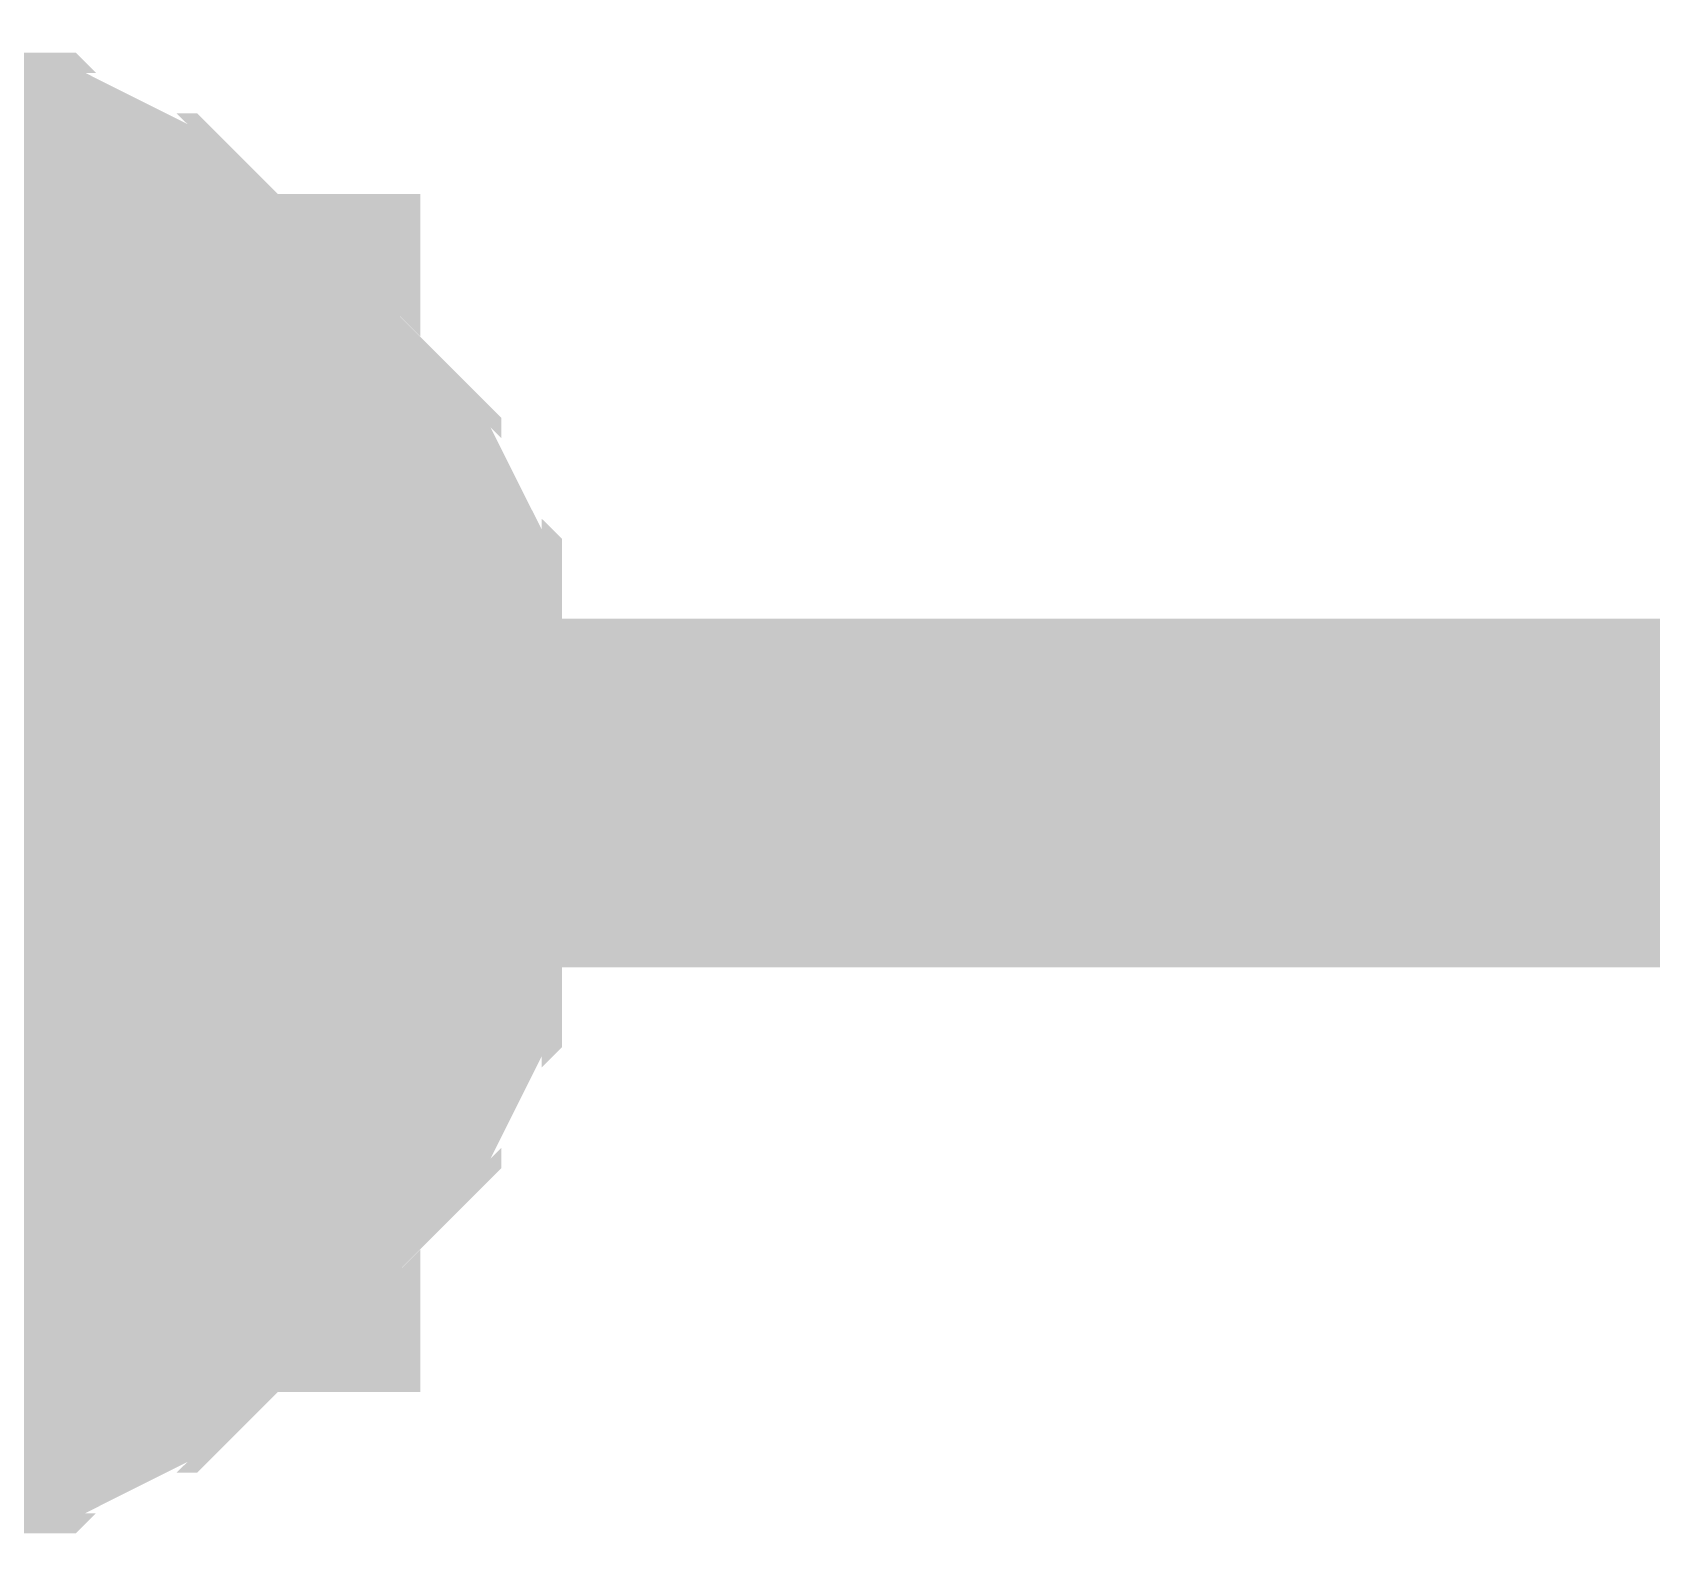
# Model space of a CAD drawing. Extents: x 0 to 594, y 0 to 420.
# Drawn here: x 45.311 to 46.702, y 171.839 to 173.146 of the extents above; entities that cross this region are included whole.
import ezdxf

# ---------------------------------------------------------------- set-up
doc = ezdxf.new("R2010")
doc.units = 0
doc.layers.add('SHEET', color=255, linetype='CONTINUOUS')

msp = doc.modelspace()

# ---------------------------------------------------------------- linework, layer by layer
at = {"layer": 'SHEET'}
for points, const_width in [([(45.1473, 172.9964), (45.1821, 172.9964), (45.1994, 172.9964), (45.2342, 172.979), (45.2515, 172.979), (45.2862, 172.979), (45.3036, 172.9616), (45.321, 172.9616), (45.3557, 172.9442), (45.3731, 172.9269), (45.3904, 172.9269), (45.4078, 172.9095), (45.4252, 172.8921), (45.4425, 172.8748), (45.4599, 172.8574), (45.4946, 172.8574), (45.4946, 172.8226), (45.512, 172.8053), (45.5293, 172.7879), (45.5467, 172.7705), (45.5641, 172.7531), (45.5641, 172.7358), (45.5814, 172.7184), (45.5988, 172.6837), (45.5988, 172.6663), (45.6162, 172.6489), (45.6162, 172.6142), (45.6162, 172.5968), (45.6335, 172.562), (45.6335, 172.5447), (45.6335, 172.5099), (45.6335, 172.4926)], 0.2997), ([(45.1473, 172.9964), (45.1821, 172.9964), (45.1994, 172.9964), (45.2342, 172.979), (45.2515, 172.979), (45.2862, 172.979), (45.3036, 172.9616), (45.321, 172.9616), (45.3557, 172.9442), (45.3731, 172.9269), (45.3904, 172.9269), (45.4078, 172.9095), (45.4252, 172.8921), (45.4425, 172.8748), (45.4599, 172.8574), (45.4946, 172.8574), (45.4946, 172.8226), (45.512, 172.8053), (45.5293, 172.7879), (45.5467, 172.7705), (45.5641, 172.7531), (45.5641, 172.7358), (45.5814, 172.7184), (45.5988, 172.6837), (45.5988, 172.6663), (45.6162, 172.6489), (45.6162, 172.6142), (45.6162, 172.5968), (45.6335, 172.562), (45.6335, 172.5447), (45.6335, 172.5099), (45.6335, 172.4926)], 0.2997), ([(45.1473, 172.9964), (45.1821, 172.9964), (45.1994, 172.9964), (45.2342, 172.979), (45.2515, 172.979), (45.2862, 172.979), (45.3036, 172.9616), (45.321, 172.9616), (45.3557, 172.9442), (45.3731, 172.9269), (45.3904, 172.9269), (45.4078, 172.9095), (45.4252, 172.8921), (45.4425, 172.8748), (45.4599, 172.8574), (45.4946, 172.8574), (45.4946, 172.8226), (45.512, 172.8053), (45.5293, 172.7879), (45.5467, 172.7705), (45.5641, 172.7531), (45.5641, 172.7358), (45.5814, 172.7184), (45.5988, 172.6837), (45.5988, 172.6663), (45.6162, 172.6489), (45.6162, 172.6142), (45.6162, 172.5968), (45.6335, 172.562), (45.6335, 172.5447), (45.6335, 172.5099), (45.6335, 172.4926)], 0.2997), ([(45.1473, 172.9964), (45.1821, 172.9964), (45.1994, 172.9964), (45.2342, 172.979), (45.2515, 172.979), (45.2862, 172.979), (45.3036, 172.9616), (45.321, 172.9616), (45.3557, 172.9442), (45.3731, 172.9269), (45.3904, 172.9269), (45.4078, 172.9095), (45.4252, 172.8921), (45.4425, 172.8748), (45.4599, 172.8574), (45.4946, 172.8574), (45.4946, 172.8226), (45.512, 172.8053), (45.5293, 172.7879), (45.5467, 172.7705), (45.5641, 172.7531), (45.5641, 172.7358), (45.5814, 172.7184), (45.5988, 172.6837), (45.5988, 172.6663), (45.6162, 172.6489), (45.6162, 172.6142), (45.6162, 172.5968), (45.6335, 172.562), (45.6335, 172.5447), (45.6335, 172.5099), (45.6335, 172.4926)], 0.2997), ([(45.1473, 172.9964), (45.1821, 172.9964), (45.1994, 172.9964), (45.2342, 172.979), (45.2515, 172.979), (45.2862, 172.979), (45.3036, 172.9616), (45.321, 172.9616), (45.3557, 172.9442), (45.3731, 172.9269), (45.3904, 172.9269), (45.4078, 172.9095), (45.4252, 172.8921), (45.4425, 172.8748), (45.4599, 172.8574), (45.4946, 172.8574), (45.4946, 172.8226), (45.512, 172.8053), (45.5293, 172.7879), (45.5467, 172.7705), (45.5641, 172.7531), (45.5641, 172.7358), (45.5814, 172.7184), (45.5988, 172.6837), (45.5988, 172.6663), (45.6162, 172.6489), (45.6162, 172.6142), (45.6162, 172.5968), (45.6335, 172.562), (45.6335, 172.5447), (45.6335, 172.5099), (45.6335, 172.4926)], 0.2997), ([(45.1473, 172.9964), (45.1821, 172.9964), (45.1994, 172.9964), (45.2342, 172.979), (45.2515, 172.979), (45.2862, 172.979), (45.3036, 172.9616), (45.321, 172.9616), (45.3557, 172.9442), (45.3731, 172.9269), (45.3904, 172.9269), (45.4078, 172.9095), (45.4252, 172.8921), (45.4425, 172.8748), (45.4599, 172.8574), (45.4946, 172.8574), (45.4946, 172.8226), (45.512, 172.8053), (45.5293, 172.7879), (45.5467, 172.7705), (45.5641, 172.7531), (45.5641, 172.7358), (45.5814, 172.7184), (45.5988, 172.6837), (45.5988, 172.6663), (45.6162, 172.6489), (45.6162, 172.6142), (45.6162, 172.5968), (45.6335, 172.562), (45.6335, 172.5447), (45.6335, 172.5099), (45.6335, 172.4926)], 0.2997), ([(45.1473, 172.9964), (45.1821, 172.9964), (45.1994, 172.9964), (45.2342, 172.979), (45.2515, 172.979), (45.2862, 172.979), (45.3036, 172.9616), (45.321, 172.9616), (45.3557, 172.9442), (45.3731, 172.9269), (45.3904, 172.9269), (45.4078, 172.9095), (45.4252, 172.8921), (45.4425, 172.8748), (45.4599, 172.8574), (45.4946, 172.8574), (45.4946, 172.8226), (45.512, 172.8053), (45.5293, 172.7879), (45.5467, 172.7705), (45.5641, 172.7531), (45.5641, 172.7358), (45.5814, 172.7184), (45.5988, 172.6837), (45.5988, 172.6663), (45.6162, 172.6489), (45.6162, 172.6142), (45.6162, 172.5968), (45.6335, 172.562), (45.6335, 172.5447), (45.6335, 172.5099), (45.6335, 172.4926)], 0.2997), ([(45.1473, 172.9964), (45.1821, 172.9964), (45.1994, 172.9964), (45.2342, 172.979), (45.2515, 172.979), (45.2862, 172.979), (45.3036, 172.9616), (45.321, 172.9616), (45.3557, 172.9442), (45.3731, 172.9269), (45.3904, 172.9269), (45.4078, 172.9095), (45.4252, 172.8921), (45.4425, 172.8748), (45.4599, 172.8574), (45.4946, 172.8574), (45.4946, 172.8226), (45.512, 172.8053), (45.5293, 172.7879), (45.5467, 172.7705), (45.5641, 172.7531), (45.5641, 172.7358), (45.5814, 172.7184), (45.5988, 172.6837), (45.5988, 172.6663), (45.6162, 172.6489), (45.6162, 172.6142), (45.6162, 172.5968), (45.6335, 172.562), (45.6335, 172.5447), (45.6335, 172.5099), (45.6335, 172.4926)], 0.2997), ([(45.1473, 172.9964), (45.1821, 172.9964), (45.1994, 172.9964), (45.2342, 172.979), (45.2515, 172.979), (45.2862, 172.979), (45.3036, 172.9616), (45.321, 172.9616), (45.3557, 172.9442), (45.3731, 172.9269), (45.3904, 172.9269), (45.4078, 172.9095), (45.4252, 172.8921), (45.4425, 172.8748), (45.4599, 172.8574), (45.4946, 172.8574), (45.4946, 172.8226), (45.512, 172.8053), (45.5293, 172.7879), (45.5467, 172.7705), (45.5641, 172.7531), (45.5641, 172.7358), (45.5814, 172.7184), (45.5988, 172.6837), (45.5988, 172.6663), (45.6162, 172.6489), (45.6162, 172.6142), (45.6162, 172.5968), (45.6335, 172.562), (45.6335, 172.5447), (45.6335, 172.5099), (45.6335, 172.4926)], 0.2997), ([(45.2515, 172.979), (45.2862, 172.979), (45.3036, 172.9616), (45.321, 172.9616), (45.3557, 172.9442), (45.3731, 172.9269), (45.3904, 172.9269), (45.4078, 172.9095), (45.4252, 172.8921), (45.4425, 172.8748), (45.4599, 172.8574), (45.4946, 172.8574), (45.4946, 172.8226), (45.512, 172.8053), (45.5293, 172.7879), (45.5467, 172.7705), (45.5641, 172.7531), (45.5641, 172.7358), (45.5814, 172.7184), (45.5988, 172.6837), (45.5988, 172.6663), (45.6162, 172.6489), (45.6162, 172.6142), (45.6162, 172.5968), (45.6335, 172.562), (45.6335, 172.5447), (45.6335, 172.5099), (45.6335, 172.4926)], 0.0991), ([(45.2515, 172.979), (45.2862, 172.979), (45.3036, 172.9616), (45.321, 172.9616), (45.3557, 172.9442), (45.3731, 172.9269), (45.3904, 172.9269), (45.4078, 172.9095), (45.4252, 172.8921), (45.4425, 172.8748), (45.4599, 172.8574), (45.4946, 172.8574), (45.4946, 172.8226), (45.512, 172.8053), (45.5293, 172.7879), (45.5467, 172.7705), (45.5641, 172.7531), (45.5641, 172.7358), (45.5814, 172.7184), (45.5988, 172.6837), (45.5988, 172.6663), (45.6162, 172.6489), (45.6162, 172.6142), (45.6162, 172.5968), (45.6335, 172.562), (45.6335, 172.5447), (45.6335, 172.5099), (45.6335, 172.4926)], 0.0991), ([(45.2515, 172.979), (45.2862, 172.979), (45.3036, 172.9616), (45.321, 172.9616), (45.3557, 172.9442), (45.3731, 172.9269), (45.3904, 172.9269), (45.4078, 172.9095), (45.4252, 172.8921), (45.4425, 172.8748), (45.4599, 172.8574), (45.4946, 172.8574), (45.4946, 172.8226), (45.512, 172.8053), (45.5293, 172.7879), (45.5467, 172.7705), (45.5641, 172.7531), (45.5641, 172.7358), (45.5814, 172.7184), (45.5988, 172.6837), (45.5988, 172.6663), (45.6162, 172.6489), (45.6162, 172.6142), (45.6162, 172.5968), (45.6335, 172.562), (45.6335, 172.5447), (45.6335, 172.5099), (45.6335, 172.4926)], 0.0991), ([(45.2515, 172.979), (45.2862, 172.979), (45.3036, 172.9616), (45.321, 172.9616), (45.3557, 172.9442), (45.3731, 172.9269), (45.3904, 172.9269), (45.4078, 172.9095), (45.4252, 172.8921), (45.4425, 172.8748), (45.4599, 172.8574), (45.4946, 172.8574), (45.4946, 172.8226), (45.512, 172.8053), (45.5293, 172.7879), (45.5467, 172.7705), (45.5641, 172.7531), (45.5641, 172.7358), (45.5814, 172.7184), (45.5988, 172.6837), (45.5988, 172.6663), (45.6162, 172.6489), (45.6162, 172.6142), (45.6162, 172.5968), (45.6335, 172.562), (45.6335, 172.5447), (45.6335, 172.5099), (45.6335, 172.4926)], 0.0991), ([(45.2515, 172.979), (45.2862, 172.979), (45.3036, 172.9616), (45.321, 172.9616), (45.3557, 172.9442), (45.3731, 172.9269), (45.3904, 172.9269), (45.4078, 172.9095), (45.4252, 172.8921), (45.4425, 172.8748), (45.4599, 172.8574), (45.4946, 172.8574), (45.4946, 172.8226), (45.512, 172.8053), (45.5293, 172.7879), (45.5467, 172.7705), (45.5641, 172.7531), (45.5641, 172.7358), (45.5814, 172.7184), (45.5988, 172.6837), (45.5988, 172.6663), (45.6162, 172.6489), (45.6162, 172.6142), (45.6162, 172.5968), (45.6335, 172.562), (45.6335, 172.5447), (45.6335, 172.5099), (45.6335, 172.4926)], 0.0991), ([(45.2515, 172.979), (45.2862, 172.979), (45.3036, 172.9616), (45.321, 172.9616), (45.3557, 172.9442), (45.3731, 172.9269), (45.3904, 172.9269), (45.4078, 172.9095), (45.4252, 172.8921), (45.4425, 172.8748), (45.4599, 172.8574), (45.4946, 172.8574), (45.4946, 172.8226), (45.512, 172.8053), (45.5293, 172.7879), (45.5467, 172.7705), (45.5641, 172.7531), (45.5641, 172.7358), (45.5814, 172.7184), (45.5988, 172.6837), (45.5988, 172.6663), (45.6162, 172.6489), (45.6162, 172.6142), (45.6162, 172.5968), (45.6335, 172.562), (45.6335, 172.5447), (45.6335, 172.5099), (45.6335, 172.4926)], 0.0991), ([(45.2515, 172.979), (45.2862, 172.979), (45.3036, 172.9616), (45.321, 172.9616), (45.3557, 172.9442), (45.3731, 172.9269), (45.3904, 172.9269), (45.4078, 172.9095), (45.4252, 172.8921), (45.4425, 172.8748), (45.4599, 172.8574), (45.4946, 172.8574), (45.4946, 172.8226), (45.512, 172.8053), (45.5293, 172.7879), (45.5467, 172.7705), (45.5641, 172.7531), (45.5641, 172.7358), (45.5814, 172.7184), (45.5988, 172.6837), (45.5988, 172.6663), (45.6162, 172.6489), (45.6162, 172.6142), (45.6162, 172.5968), (45.6335, 172.562), (45.6335, 172.5447), (45.6335, 172.5099), (45.6335, 172.4926)], 0.0991), ([(45.2515, 172.979), (45.2862, 172.979), (45.3036, 172.9616), (45.321, 172.9616), (45.3557, 172.9442), (45.3731, 172.9269), (45.3904, 172.9269), (45.4078, 172.9095), (45.4252, 172.8921), (45.4425, 172.8748), (45.4599, 172.8574), (45.4946, 172.8574), (45.4946, 172.8226), (45.512, 172.8053), (45.5293, 172.7879), (45.5467, 172.7705), (45.5641, 172.7531), (45.5641, 172.7358), (45.5814, 172.7184), (45.5988, 172.6837), (45.5988, 172.6663), (45.6162, 172.6489), (45.6162, 172.6142), (45.6162, 172.5968), (45.6335, 172.562), (45.6335, 172.5447), (45.6335, 172.5099), (45.6335, 172.4926)], 0.0991), ([(45.2515, 172.979), (45.2862, 172.979), (45.3036, 172.9616), (45.321, 172.9616), (45.3557, 172.9442), (45.3731, 172.9269), (45.3904, 172.9269), (45.4078, 172.9095), (45.4252, 172.8921), (45.4425, 172.8748), (45.4599, 172.8574), (45.4946, 172.8574), (45.4946, 172.8226), (45.512, 172.8053), (45.5293, 172.7879), (45.5467, 172.7705), (45.5641, 172.7531), (45.5641, 172.7358), (45.5814, 172.7184), (45.5988, 172.6837), (45.5988, 172.6663), (45.6162, 172.6489), (45.6162, 172.6142), (45.6162, 172.5968), (45.6335, 172.562), (45.6335, 172.5447), (45.6335, 172.5099), (45.6335, 172.4926)], 0.0991), ([(45.13, 172.4926), (57.6149, 172.4926), (75.1182, 172.4926)], 0.2997), ([(45.6335, 172.4926), (45.6335, 172.4752), (45.6335, 172.4404), (45.6335, 172.4231), (45.6162, 172.3883), (45.6162, 172.3709), (45.6162, 172.3362), (45.5988, 172.3188), (45.5988, 172.3015), (45.5814, 172.2667), (45.5641, 172.2493), (45.5641, 172.232), (45.5467, 172.2146), (45.5293, 172.1972), (45.512, 172.1798), (45.4946, 172.1625), (45.4946, 172.1277), (45.4599, 172.1277), (45.4425, 172.1104), (45.4252, 172.093), (45.4078, 172.0756), (45.3904, 172.0582), (45.3731, 172.0582), (45.3557, 172.0409), (45.321, 172.0235), (45.3036, 172.0235), (45.2862, 172.0061), (45.2515, 172.0061), (45.2342, 172.0061), (45.1994, 171.9887), (45.1821, 171.9887), (45.1473, 171.9887)], 0.2997), ([(45.6335, 172.4926), (45.6335, 172.4752), (45.6335, 172.4404), (45.6335, 172.4231), (45.6162, 172.3883), (45.6162, 172.3709), (45.6162, 172.3362), (45.5988, 172.3188), (45.5988, 172.3015), (45.5814, 172.2667), (45.5641, 172.2493), (45.5641, 172.232), (45.5467, 172.2146), (45.5293, 172.1972), (45.512, 172.1798), (45.4946, 172.1625), (45.4946, 172.1277), (45.4599, 172.1277), (45.4425, 172.1104), (45.4252, 172.093), (45.4078, 172.0756), (45.3904, 172.0582), (45.3731, 172.0582), (45.3557, 172.0409), (45.321, 172.0235), (45.3036, 172.0235), (45.2862, 172.0061), (45.2515, 172.0061), (45.2342, 172.0061), (45.1994, 171.9887), (45.1821, 171.9887), (45.1473, 171.9887)], 0.2997), ([(45.6335, 172.4926), (45.6335, 172.4752), (45.6335, 172.4404), (45.6335, 172.4231), (45.6162, 172.3883), (45.6162, 172.3709), (45.6162, 172.3362), (45.5988, 172.3188), (45.5988, 172.3015), (45.5814, 172.2667), (45.5641, 172.2493), (45.5641, 172.232), (45.5467, 172.2146), (45.5293, 172.1972), (45.512, 172.1798), (45.4946, 172.1625), (45.4946, 172.1277), (45.4599, 172.1277), (45.4425, 172.1104), (45.4252, 172.093), (45.4078, 172.0756), (45.3904, 172.0582), (45.3731, 172.0582), (45.3557, 172.0409), (45.321, 172.0235), (45.3036, 172.0235), (45.2862, 172.0061), (45.2515, 172.0061), (45.2342, 172.0061), (45.1994, 171.9887), (45.1821, 171.9887), (45.1473, 171.9887)], 0.2997), ([(45.6335, 172.4926), (45.6335, 172.4752), (45.6335, 172.4404), (45.6335, 172.4231), (45.6162, 172.3883), (45.6162, 172.3709), (45.6162, 172.3362), (45.5988, 172.3188), (45.5988, 172.3015), (45.5814, 172.2667), (45.5641, 172.2493), (45.5641, 172.232), (45.5467, 172.2146), (45.5293, 172.1972), (45.512, 172.1798), (45.4946, 172.1625), (45.4946, 172.1277), (45.4599, 172.1277), (45.4425, 172.1104), (45.4252, 172.093), (45.4078, 172.0756), (45.3904, 172.0582), (45.3731, 172.0582), (45.3557, 172.0409), (45.321, 172.0235), (45.3036, 172.0235), (45.2862, 172.0061), (45.2515, 172.0061), (45.2342, 172.0061), (45.1994, 171.9887), (45.1821, 171.9887), (45.1473, 171.9887)], 0.2997), ([(45.6335, 172.4926), (45.6335, 172.4752), (45.6335, 172.4404), (45.6335, 172.4231), (45.6162, 172.3883), (45.6162, 172.3709), (45.6162, 172.3362), (45.5988, 172.3188), (45.5988, 172.3015), (45.5814, 172.2667), (45.5641, 172.2493), (45.5641, 172.232), (45.5467, 172.2146), (45.5293, 172.1972), (45.512, 172.1798), (45.4946, 172.1625), (45.4946, 172.1277), (45.4599, 172.1277), (45.4425, 172.1104), (45.4252, 172.093), (45.4078, 172.0756), (45.3904, 172.0582), (45.3731, 172.0582), (45.3557, 172.0409), (45.321, 172.0235), (45.3036, 172.0235), (45.2862, 172.0061), (45.2515, 172.0061), (45.2342, 172.0061), (45.1994, 171.9887), (45.1821, 171.9887), (45.1473, 171.9887)], 0.2997), ([(45.6335, 172.4926), (45.6335, 172.4752), (45.6335, 172.4404), (45.6335, 172.4231), (45.6162, 172.3883), (45.6162, 172.3709), (45.6162, 172.3362), (45.5988, 172.3188), (45.5988, 172.3015), (45.5814, 172.2667), (45.5641, 172.2493), (45.5641, 172.232), (45.5467, 172.2146), (45.5293, 172.1972), (45.512, 172.1798), (45.4946, 172.1625), (45.4946, 172.1277), (45.4599, 172.1277), (45.4425, 172.1104), (45.4252, 172.093), (45.4078, 172.0756), (45.3904, 172.0582), (45.3731, 172.0582), (45.3557, 172.0409), (45.321, 172.0235), (45.3036, 172.0235), (45.2862, 172.0061), (45.2515, 172.0061), (45.2342, 172.0061), (45.1994, 171.9887), (45.1821, 171.9887), (45.1473, 171.9887)], 0.2997), ([(45.6335, 172.4926), (45.6335, 172.4752), (45.6335, 172.4404), (45.6335, 172.4231), (45.6162, 172.3883), (45.6162, 172.3709), (45.6162, 172.3362), (45.5988, 172.3188), (45.5988, 172.3015), (45.5814, 172.2667), (45.5641, 172.2493), (45.5641, 172.232), (45.5467, 172.2146), (45.5293, 172.1972), (45.512, 172.1798), (45.4946, 172.1625), (45.4946, 172.1277), (45.4599, 172.1277), (45.4425, 172.1104), (45.4252, 172.093), (45.4078, 172.0756), (45.3904, 172.0582), (45.3731, 172.0582), (45.3557, 172.0409), (45.321, 172.0235), (45.3036, 172.0235), (45.2862, 172.0061), (45.2515, 172.0061), (45.2342, 172.0061), (45.1994, 171.9887), (45.1821, 171.9887), (45.1473, 171.9887)], 0.2997), ([(45.6335, 172.4926), (45.6335, 172.4752), (45.6335, 172.4404), (45.6335, 172.4231), (45.6162, 172.3883), (45.6162, 172.3709), (45.6162, 172.3362), (45.5988, 172.3188), (45.5988, 172.3015), (45.5814, 172.2667), (45.5641, 172.2493), (45.5641, 172.232), (45.5467, 172.2146), (45.5293, 172.1972), (45.512, 172.1798), (45.4946, 172.1625), (45.4946, 172.1277), (45.4599, 172.1277), (45.4425, 172.1104), (45.4252, 172.093), (45.4078, 172.0756), (45.3904, 172.0582), (45.3731, 172.0582), (45.3557, 172.0409), (45.321, 172.0235), (45.3036, 172.0235), (45.2862, 172.0061), (45.2515, 172.0061), (45.2342, 172.0061), (45.1994, 171.9887), (45.1821, 171.9887), (45.1473, 171.9887)], 0.2997), ([(45.6335, 172.4926), (45.6335, 172.4752), (45.6335, 172.4404), (45.6335, 172.4231), (45.6162, 172.3883), (45.6162, 172.3709), (45.6162, 172.3362), (45.5988, 172.3188), (45.5988, 172.3015), (45.5814, 172.2667), (45.5641, 172.2493), (45.5641, 172.232), (45.5467, 172.2146), (45.5293, 172.1972), (45.512, 172.1798), (45.4946, 172.1625), (45.4946, 172.1277), (45.4599, 172.1277), (45.4425, 172.1104), (45.4252, 172.093), (45.4078, 172.0756), (45.3904, 172.0582), (45.3731, 172.0582), (45.3557, 172.0409), (45.321, 172.0235), (45.3036, 172.0235), (45.2862, 172.0061), (45.2515, 172.0061), (45.2342, 172.0061), (45.1994, 171.9887), (45.1821, 171.9887), (45.1473, 171.9887)], 0.2997), ([(45.6335, 172.4926), (45.6335, 172.4926), (45.6335, 172.4926), (45.6335, 172.4926), (45.6335, 172.4926), (45.6335, 172.4926), (45.6335, 172.4926), (45.6335, 172.4926), (45.6335, 172.4926), (45.6335, 172.4926), (45.6335, 172.4926), (45.6335, 172.4926), (45.6335, 172.4926), (45.6335, 172.4926), (45.6335, 172.4926), (45.6335, 172.4926), (45.6335, 172.4926), (45.6335, 172.4926), (45.6335, 172.4926), (45.6335, 172.4926), (45.6335, 172.4926), (45.6335, 172.4926), (45.6335, 172.4926), (45.6335, 172.4926), (45.6335, 172.4926), (45.6335, 172.4926), (45.6335, 172.4926), (45.6335, 172.4926), (45.6335, 172.4926), (45.6335, 172.4926), (45.6335, 172.4926), (45.6335, 172.4926), (45.6335, 172.4926)], 0.2997), ([(45.6335, 172.4926), (45.6335, 172.4926)], 0.2997), ([(45.6335, 172.4926), (45.6335, 172.4926), (45.6335, 172.4926), (45.6335, 172.4926), (45.6335, 172.4926), (45.6335, 172.4926), (45.6335, 172.4926), (45.6335, 172.4926), (45.6335, 172.4926), (45.6335, 172.4926), (45.6335, 172.4926), (45.6335, 172.4926), (45.6335, 172.4926), (45.6335, 172.4926), (45.6335, 172.4926), (45.6335, 172.4926), (45.6335, 172.4926), (45.6335, 172.4926), (45.6335, 172.4926), (45.6335, 172.4926), (45.6335, 172.4926), (45.6335, 172.4926), (45.6335, 172.4926), (45.6335, 172.4926), (45.6335, 172.4926), (45.6335, 172.4926), (45.6335, 172.4926), (45.6335, 172.4926), (45.6335, 172.4926), (45.6335, 172.4926), (45.6335, 172.4926), (45.6335, 172.4926), (45.6335, 172.4926)], 0.2997), ([(45.6335, 172.4926), (45.6335, 172.4926)], 0.2997), ([(45.6335, 172.4926), (45.6335, 172.4926), (45.6335, 172.4926), (45.6335, 172.4926), (45.6335, 172.4926), (45.6335, 172.4926), (45.6335, 172.4926), (45.6335, 172.4926), (45.6335, 172.4926), (45.6335, 172.4926), (45.6335, 172.4926), (45.6335, 172.4926), (45.6335, 172.4926), (45.6335, 172.4926), (45.6335, 172.4926), (45.6335, 172.4926), (45.6335, 172.4926), (45.6335, 172.4926), (45.6335, 172.4926), (45.6335, 172.4926), (45.6335, 172.4926), (45.6335, 172.4926), (45.6335, 172.4926), (45.6335, 172.4926), (45.6335, 172.4926), (45.6335, 172.4926), (45.6335, 172.4926), (45.6335, 172.4926), (45.6335, 172.4926), (45.6335, 172.4926), (45.6335, 172.4926), (45.6335, 172.4926), (45.6335, 172.4926)], 0.2997), ([(45.6335, 172.4926), (45.6335, 172.4926)], 0.2997), ([(45.6335, 172.4926), (45.6335, 172.4926), (45.6335, 172.4926), (45.6335, 172.4926), (45.6335, 172.4926), (45.6335, 172.4926), (45.6335, 172.4926), (45.6335, 172.4926), (45.6335, 172.4926), (45.6335, 172.4926), (45.6335, 172.4926), (45.6335, 172.4926), (45.6335, 172.4926), (45.6335, 172.4926), (45.6335, 172.4926), (45.6335, 172.4926), (45.6335, 172.4926), (45.6335, 172.4926), (45.6335, 172.4926), (45.6335, 172.4926), (45.6335, 172.4926), (45.6335, 172.4926), (45.6335, 172.4926), (45.6335, 172.4926), (45.6335, 172.4926), (45.6335, 172.4926), (45.6335, 172.4926), (45.6335, 172.4926), (45.6335, 172.4926), (45.6335, 172.4926), (45.6335, 172.4926), (45.6335, 172.4926), (45.6335, 172.4926)], 0.2997), ([(45.6335, 172.4926), (45.6335, 172.4926)], 0.2997), ([(45.6335, 172.4926), (45.6335, 172.4926), (45.6335, 172.4926), (45.6335, 172.4926), (45.6335, 172.4926), (45.6335, 172.4926), (45.6335, 172.4926), (45.6335, 172.4926), (45.6335, 172.4926), (45.6335, 172.4926), (45.6335, 172.4926), (45.6335, 172.4926), (45.6335, 172.4926), (45.6335, 172.4926), (45.6335, 172.4926), (45.6335, 172.4926), (45.6335, 172.4926), (45.6335, 172.4926), (45.6335, 172.4926), (45.6335, 172.4926), (45.6335, 172.4926), (45.6335, 172.4926), (45.6335, 172.4926), (45.6335, 172.4926), (45.6335, 172.4926), (45.6335, 172.4926), (45.6335, 172.4926), (45.6335, 172.4926), (45.6335, 172.4926), (45.6335, 172.4926), (45.6335, 172.4926), (45.6335, 172.4926), (45.6335, 172.4926)], 0.2997), ([(45.6335, 172.4926), (45.6335, 172.4926)], 0.2997), ([(45.6335, 172.4926), (45.6335, 172.4926), (45.6335, 172.4926), (45.6335, 172.4926), (45.6335, 172.4926), (45.6335, 172.4926), (45.6335, 172.4926), (45.6335, 172.4926), (45.6335, 172.4926), (45.6335, 172.4926), (45.6335, 172.4926), (45.6335, 172.4926), (45.6335, 172.4926), (45.6335, 172.4926), (45.6335, 172.4926), (45.6335, 172.4926), (45.6335, 172.4926), (45.6335, 172.4926), (45.6335, 172.4926), (45.6335, 172.4926), (45.6335, 172.4926), (45.6335, 172.4926), (45.6335, 172.4926), (45.6335, 172.4926), (45.6335, 172.4926), (45.6335, 172.4926), (45.6335, 172.4926), (45.6335, 172.4926), (45.6335, 172.4926), (45.6335, 172.4926), (45.6335, 172.4926), (45.6335, 172.4926), (45.6335, 172.4926)], 0.2997), ([(45.6335, 172.4926), (45.6335, 172.4926)], 0.2997), ([(45.6335, 172.4926), (45.6335, 172.4926), (45.6335, 172.4926), (45.6335, 172.4926), (45.6335, 172.4926), (45.6335, 172.4926), (45.6335, 172.4926), (45.6335, 172.4926), (45.6335, 172.4926), (45.6335, 172.4926), (45.6335, 172.4926), (45.6335, 172.4926), (45.6335, 172.4926), (45.6335, 172.4926), (45.6335, 172.4926), (45.6335, 172.4926), (45.6335, 172.4926), (45.6335, 172.4926), (45.6335, 172.4926), (45.6335, 172.4926), (45.6335, 172.4926), (45.6335, 172.4926), (45.6335, 172.4926), (45.6335, 172.4926), (45.6335, 172.4926), (45.6335, 172.4926), (45.6335, 172.4926), (45.6335, 172.4926), (45.6335, 172.4926), (45.6335, 172.4926), (45.6335, 172.4926), (45.6335, 172.4926), (45.6335, 172.4926)], 0.2997), ([(45.6335, 172.4926), (45.6335, 172.4926)], 0.2997), ([(45.6335, 172.4926), (45.6335, 172.4926), (45.6335, 172.4926), (45.6335, 172.4926), (45.6335, 172.4926), (45.6335, 172.4926), (45.6335, 172.4926), (45.6335, 172.4926), (45.6335, 172.4926), (45.6335, 172.4926), (45.6335, 172.4926), (45.6335, 172.4926), (45.6335, 172.4926), (45.6335, 172.4926), (45.6335, 172.4926), (45.6335, 172.4926), (45.6335, 172.4926), (45.6335, 172.4926), (45.6335, 172.4926), (45.6335, 172.4926), (45.6335, 172.4926), (45.6335, 172.4926), (45.6335, 172.4926), (45.6335, 172.4926), (45.6335, 172.4926), (45.6335, 172.4926), (45.6335, 172.4926), (45.6335, 172.4926), (45.6335, 172.4926), (45.6335, 172.4926), (45.6335, 172.4926), (45.6335, 172.4926), (45.6335, 172.4926)], 0.2997), ([(45.6335, 172.4926), (45.6335, 172.4926)], 0.2997), ([(45.6335, 172.4926), (45.6335, 172.4926), (45.6335, 172.4926), (45.6335, 172.4926), (45.6335, 172.4926), (45.6335, 172.4926), (45.6335, 172.4926), (45.6335, 172.4926), (45.6335, 172.4926), (45.6335, 172.4926), (45.6335, 172.4926), (45.6335, 172.4926), (45.6335, 172.4926), (45.6335, 172.4926), (45.6335, 172.4926), (45.6335, 172.4926), (45.6335, 172.4926), (45.6335, 172.4926), (45.6335, 172.4926), (45.6335, 172.4926), (45.6335, 172.4926), (45.6335, 172.4926), (45.6335, 172.4926), (45.6335, 172.4926), (45.6335, 172.4926), (45.6335, 172.4926), (45.6335, 172.4926), (45.6335, 172.4926), (45.6335, 172.4926), (45.6335, 172.4926), (45.6335, 172.4926), (45.6335, 172.4926), (45.6335, 172.4926)], 0.2997), ([(45.6335, 172.4926), (45.6335, 172.4926)], 0.2997), ([(45.6335, 172.4926), (45.6335, 172.4752), (45.6335, 172.4404), (45.6335, 172.4231), (45.6162, 172.3883), (45.6162, 172.3709), (45.6162, 172.3362), (45.5988, 172.3188), (45.5988, 172.3015), (45.5814, 172.2667), (45.5641, 172.2493), (45.5641, 172.232), (45.5467, 172.2146), (45.5293, 172.1972), (45.512, 172.1798), (45.4946, 172.1625), (45.4946, 172.1277), (45.4599, 172.1277), (45.4425, 172.1104), (45.4252, 172.093), (45.4078, 172.0756), (45.3904, 172.0582), (45.3731, 172.0582), (45.3557, 172.0409), (45.321, 172.0235), (45.3036, 172.0235), (45.2862, 172.0061), (45.2515, 172.0061)], 0.0991), ([(45.6335, 172.4926), (45.6335, 172.4752), (45.6335, 172.4404), (45.6335, 172.4231), (45.6162, 172.3883), (45.6162, 172.3709), (45.6162, 172.3362), (45.5988, 172.3188), (45.5988, 172.3015), (45.5814, 172.2667), (45.5641, 172.2493), (45.5641, 172.232), (45.5467, 172.2146), (45.5293, 172.1972), (45.512, 172.1798), (45.4946, 172.1625), (45.4946, 172.1277), (45.4599, 172.1277), (45.4425, 172.1104), (45.4252, 172.093), (45.4078, 172.0756), (45.3904, 172.0582), (45.3731, 172.0582), (45.3557, 172.0409), (45.321, 172.0235), (45.3036, 172.0235), (45.2862, 172.0061), (45.2515, 172.0061)], 0.0991), ([(45.6335, 172.4926), (45.6335, 172.4752), (45.6335, 172.4404), (45.6335, 172.4231), (45.6162, 172.3883), (45.6162, 172.3709), (45.6162, 172.3362), (45.5988, 172.3188), (45.5988, 172.3015), (45.5814, 172.2667), (45.5641, 172.2493), (45.5641, 172.232), (45.5467, 172.2146), (45.5293, 172.1972), (45.512, 172.1798), (45.4946, 172.1625), (45.4946, 172.1277), (45.4599, 172.1277), (45.4425, 172.1104), (45.4252, 172.093), (45.4078, 172.0756), (45.3904, 172.0582), (45.3731, 172.0582), (45.3557, 172.0409), (45.321, 172.0235), (45.3036, 172.0235), (45.2862, 172.0061), (45.2515, 172.0061)], 0.0991), ([(45.6335, 172.4926), (45.6335, 172.4752), (45.6335, 172.4404), (45.6335, 172.4231), (45.6162, 172.3883), (45.6162, 172.3709), (45.6162, 172.3362), (45.5988, 172.3188), (45.5988, 172.3015), (45.5814, 172.2667), (45.5641, 172.2493), (45.5641, 172.232), (45.5467, 172.2146), (45.5293, 172.1972), (45.512, 172.1798), (45.4946, 172.1625), (45.4946, 172.1277), (45.4599, 172.1277), (45.4425, 172.1104), (45.4252, 172.093), (45.4078, 172.0756), (45.3904, 172.0582), (45.3731, 172.0582), (45.3557, 172.0409), (45.321, 172.0235), (45.3036, 172.0235), (45.2862, 172.0061), (45.2515, 172.0061)], 0.0991), ([(45.6335, 172.4926), (45.6335, 172.4752), (45.6335, 172.4404), (45.6335, 172.4231), (45.6162, 172.3883), (45.6162, 172.3709), (45.6162, 172.3362), (45.5988, 172.3188), (45.5988, 172.3015), (45.5814, 172.2667), (45.5641, 172.2493), (45.5641, 172.232), (45.5467, 172.2146), (45.5293, 172.1972), (45.512, 172.1798), (45.4946, 172.1625), (45.4946, 172.1277), (45.4599, 172.1277), (45.4425, 172.1104), (45.4252, 172.093), (45.4078, 172.0756), (45.3904, 172.0582), (45.3731, 172.0582), (45.3557, 172.0409), (45.321, 172.0235), (45.3036, 172.0235), (45.2862, 172.0061), (45.2515, 172.0061)], 0.0991), ([(45.6335, 172.4926), (45.6335, 172.4752), (45.6335, 172.4404), (45.6335, 172.4231), (45.6162, 172.3883), (45.6162, 172.3709), (45.6162, 172.3362), (45.5988, 172.3188), (45.5988, 172.3015), (45.5814, 172.2667), (45.5641, 172.2493), (45.5641, 172.232), (45.5467, 172.2146), (45.5293, 172.1972), (45.512, 172.1798), (45.4946, 172.1625), (45.4946, 172.1277), (45.4599, 172.1277), (45.4425, 172.1104), (45.4252, 172.093), (45.4078, 172.0756), (45.3904, 172.0582), (45.3731, 172.0582), (45.3557, 172.0409), (45.321, 172.0235), (45.3036, 172.0235), (45.2862, 172.0061), (45.2515, 172.0061)], 0.0991), ([(45.6335, 172.4926), (45.6335, 172.4752), (45.6335, 172.4404), (45.6335, 172.4231), (45.6162, 172.3883), (45.6162, 172.3709), (45.6162, 172.3362), (45.5988, 172.3188), (45.5988, 172.3015), (45.5814, 172.2667), (45.5641, 172.2493), (45.5641, 172.232), (45.5467, 172.2146), (45.5293, 172.1972), (45.512, 172.1798), (45.4946, 172.1625), (45.4946, 172.1277), (45.4599, 172.1277), (45.4425, 172.1104), (45.4252, 172.093), (45.4078, 172.0756), (45.3904, 172.0582), (45.3731, 172.0582), (45.3557, 172.0409), (45.321, 172.0235), (45.3036, 172.0235), (45.2862, 172.0061), (45.2515, 172.0061)], 0.0991), ([(45.6335, 172.4926), (45.6335, 172.4752), (45.6335, 172.4404), (45.6335, 172.4231), (45.6162, 172.3883), (45.6162, 172.3709), (45.6162, 172.3362), (45.5988, 172.3188), (45.5988, 172.3015), (45.5814, 172.2667), (45.5641, 172.2493), (45.5641, 172.232), (45.5467, 172.2146), (45.5293, 172.1972), (45.512, 172.1798), (45.4946, 172.1625), (45.4946, 172.1277), (45.4599, 172.1277), (45.4425, 172.1104), (45.4252, 172.093), (45.4078, 172.0756), (45.3904, 172.0582), (45.3731, 172.0582), (45.3557, 172.0409), (45.321, 172.0235), (45.3036, 172.0235), (45.2862, 172.0061), (45.2515, 172.0061)], 0.0991), ([(45.6335, 172.4926), (45.6335, 172.4752), (45.6335, 172.4404), (45.6335, 172.4231), (45.6162, 172.3883), (45.6162, 172.3709), (45.6162, 172.3362), (45.5988, 172.3188), (45.5988, 172.3015), (45.5814, 172.2667), (45.5641, 172.2493), (45.5641, 172.232), (45.5467, 172.2146), (45.5293, 172.1972), (45.512, 172.1798), (45.4946, 172.1625), (45.4946, 172.1277), (45.4599, 172.1277), (45.4425, 172.1104), (45.4252, 172.093), (45.4078, 172.0756), (45.3904, 172.0582), (45.3731, 172.0582), (45.3557, 172.0409), (45.321, 172.0235), (45.3036, 172.0235), (45.2862, 172.0061), (45.2515, 172.0061)], 0.0991), ([(45.6335, 172.4926), (45.6335, 172.4926), (45.6335, 172.4926), (45.6335, 172.4926), (45.6335, 172.4926), (45.6335, 172.4926), (45.6335, 172.4926), (45.6335, 172.4926), (45.6335, 172.4926), (45.6335, 172.4926), (45.6335, 172.4926), (45.6335, 172.4926), (45.6335, 172.4926), (45.6335, 172.4926), (45.6335, 172.4926), (45.6335, 172.4926), (45.6335, 172.4926), (45.6335, 172.4926), (45.6335, 172.4926), (45.6335, 172.4926), (45.6335, 172.4926), (45.6335, 172.4926), (45.6335, 172.4926), (45.6335, 172.4926), (45.6335, 172.4926), (45.6335, 172.4926), (45.6335, 172.4926), (45.6335, 172.4926), (45.6335, 172.4926), (45.6335, 172.4926), (45.6335, 172.4926), (45.6335, 172.4926), (45.6335, 172.4926)], 0.0991), ([(45.6335, 172.4926), (45.6335, 172.4926)], 0.0991), ([(45.6335, 172.4926), (45.6335, 172.4926), (45.6335, 172.4926), (45.6335, 172.4926), (45.6335, 172.4926), (45.6335, 172.4926), (45.6335, 172.4926), (45.6335, 172.4926), (45.6335, 172.4926), (45.6335, 172.4926), (45.6335, 172.4926), (45.6335, 172.4926), (45.6335, 172.4926), (45.6335, 172.4926), (45.6335, 172.4926), (45.6335, 172.4926), (45.6335, 172.4926), (45.6335, 172.4926), (45.6335, 172.4926), (45.6335, 172.4926), (45.6335, 172.4926), (45.6335, 172.4926), (45.6335, 172.4926), (45.6335, 172.4926), (45.6335, 172.4926), (45.6335, 172.4926), (45.6335, 172.4926), (45.6335, 172.4926), (45.6335, 172.4926), (45.6335, 172.4926), (45.6335, 172.4926), (45.6335, 172.4926), (45.6335, 172.4926)], 0.0991), ([(45.6335, 172.4926), (45.6335, 172.4926)], 0.0991), ([(45.6335, 172.4926), (45.6335, 172.4926), (45.6335, 172.4926), (45.6335, 172.4926), (45.6335, 172.4926), (45.6335, 172.4926), (45.6335, 172.4926), (45.6335, 172.4926), (45.6335, 172.4926), (45.6335, 172.4926), (45.6335, 172.4926), (45.6335, 172.4926), (45.6335, 172.4926), (45.6335, 172.4926), (45.6335, 172.4926), (45.6335, 172.4926), (45.6335, 172.4926), (45.6335, 172.4926), (45.6335, 172.4926), (45.6335, 172.4926), (45.6335, 172.4926), (45.6335, 172.4926), (45.6335, 172.4926), (45.6335, 172.4926), (45.6335, 172.4926), (45.6335, 172.4926), (45.6335, 172.4926), (45.6335, 172.4926), (45.6335, 172.4926), (45.6335, 172.4926), (45.6335, 172.4926), (45.6335, 172.4926), (45.6335, 172.4926)], 0.0991), ([(45.6335, 172.4926), (45.6335, 172.4926)], 0.0991), ([(45.6335, 172.4926), (45.6335, 172.4926), (45.6335, 172.4926), (45.6335, 172.4926), (45.6335, 172.4926), (45.6335, 172.4926), (45.6335, 172.4926), (45.6335, 172.4926), (45.6335, 172.4926), (45.6335, 172.4926), (45.6335, 172.4926), (45.6335, 172.4926), (45.6335, 172.4926), (45.6335, 172.4926), (45.6335, 172.4926), (45.6335, 172.4926), (45.6335, 172.4926), (45.6335, 172.4926), (45.6335, 172.4926), (45.6335, 172.4926), (45.6335, 172.4926), (45.6335, 172.4926), (45.6335, 172.4926), (45.6335, 172.4926), (45.6335, 172.4926), (45.6335, 172.4926), (45.6335, 172.4926), (45.6335, 172.4926), (45.6335, 172.4926), (45.6335, 172.4926), (45.6335, 172.4926), (45.6335, 172.4926), (45.6335, 172.4926)], 0.0991), ([(45.6335, 172.4926), (45.6335, 172.4926)], 0.0991), ([(45.6335, 172.4926), (45.6335, 172.4926), (45.6335, 172.4926), (45.6335, 172.4926), (45.6335, 172.4926), (45.6335, 172.4926), (45.6335, 172.4926), (45.6335, 172.4926), (45.6335, 172.4926), (45.6335, 172.4926), (45.6335, 172.4926), (45.6335, 172.4926), (45.6335, 172.4926), (45.6335, 172.4926), (45.6335, 172.4926), (45.6335, 172.4926), (45.6335, 172.4926), (45.6335, 172.4926), (45.6335, 172.4926), (45.6335, 172.4926), (45.6335, 172.4926), (45.6335, 172.4926), (45.6335, 172.4926), (45.6335, 172.4926), (45.6335, 172.4926), (45.6335, 172.4926), (45.6335, 172.4926), (45.6335, 172.4926), (45.6335, 172.4926), (45.6335, 172.4926), (45.6335, 172.4926), (45.6335, 172.4926), (45.6335, 172.4926)], 0.0991), ([(45.6335, 172.4926), (45.6335, 172.4926)], 0.0991), ([(45.6335, 172.4926), (45.6335, 172.4926), (45.6335, 172.4926), (45.6335, 172.4926), (45.6335, 172.4926), (45.6335, 172.4926), (45.6335, 172.4926), (45.6335, 172.4926), (45.6335, 172.4926), (45.6335, 172.4926), (45.6335, 172.4926), (45.6335, 172.4926), (45.6335, 172.4926), (45.6335, 172.4926), (45.6335, 172.4926), (45.6335, 172.4926), (45.6335, 172.4926), (45.6335, 172.4926), (45.6335, 172.4926), (45.6335, 172.4926), (45.6335, 172.4926), (45.6335, 172.4926), (45.6335, 172.4926), (45.6335, 172.4926), (45.6335, 172.4926), (45.6335, 172.4926), (45.6335, 172.4926), (45.6335, 172.4926), (45.6335, 172.4926), (45.6335, 172.4926), (45.6335, 172.4926), (45.6335, 172.4926), (45.6335, 172.4926)], 0.0991), ([(45.6335, 172.4926), (45.6335, 172.4926)], 0.0991), ([(45.6335, 172.4926), (45.6335, 172.4926), (45.6335, 172.4926), (45.6335, 172.4926), (45.6335, 172.4926), (45.6335, 172.4926), (45.6335, 172.4926), (45.6335, 172.4926), (45.6335, 172.4926), (45.6335, 172.4926), (45.6335, 172.4926), (45.6335, 172.4926), (45.6335, 172.4926), (45.6335, 172.4926), (45.6335, 172.4926), (45.6335, 172.4926), (45.6335, 172.4926), (45.6335, 172.4926), (45.6335, 172.4926), (45.6335, 172.4926), (45.6335, 172.4926), (45.6335, 172.4926), (45.6335, 172.4926), (45.6335, 172.4926), (45.6335, 172.4926), (45.6335, 172.4926), (45.6335, 172.4926), (45.6335, 172.4926), (45.6335, 172.4926), (45.6335, 172.4926), (45.6335, 172.4926), (45.6335, 172.4926), (45.6335, 172.4926)], 0.0991), ([(45.6335, 172.4926), (45.6335, 172.4926)], 0.0991), ([(45.6335, 172.4926), (45.6335, 172.4926), (45.6335, 172.4926), (45.6335, 172.4926), (45.6335, 172.4926), (45.6335, 172.4926), (45.6335, 172.4926), (45.6335, 172.4926), (45.6335, 172.4926), (45.6335, 172.4926), (45.6335, 172.4926), (45.6335, 172.4926), (45.6335, 172.4926), (45.6335, 172.4926), (45.6335, 172.4926), (45.6335, 172.4926), (45.6335, 172.4926), (45.6335, 172.4926), (45.6335, 172.4926), (45.6335, 172.4926), (45.6335, 172.4926), (45.6335, 172.4926), (45.6335, 172.4926), (45.6335, 172.4926), (45.6335, 172.4926), (45.6335, 172.4926), (45.6335, 172.4926), (45.6335, 172.4926), (45.6335, 172.4926), (45.6335, 172.4926), (45.6335, 172.4926), (45.6335, 172.4926), (45.6335, 172.4926)], 0.0991), ([(45.6335, 172.4926), (45.6335, 172.4926)], 0.0991), ([(45.6335, 172.4926), (45.6335, 172.4926), (45.6335, 172.4926), (45.6335, 172.4926), (45.6335, 172.4926), (45.6335, 172.4926), (45.6335, 172.4926), (45.6335, 172.4926), (45.6335, 172.4926), (45.6335, 172.4926), (45.6335, 172.4926), (45.6335, 172.4926), (45.6335, 172.4926), (45.6335, 172.4926), (45.6335, 172.4926), (45.6335, 172.4926), (45.6335, 172.4926), (45.6335, 172.4926), (45.6335, 172.4926), (45.6335, 172.4926), (45.6335, 172.4926), (45.6335, 172.4926), (45.6335, 172.4926), (45.6335, 172.4926), (45.6335, 172.4926), (45.6335, 172.4926), (45.6335, 172.4926), (45.6335, 172.4926), (45.6335, 172.4926), (45.6335, 172.4926), (45.6335, 172.4926), (45.6335, 172.4926), (45.6335, 172.4926)], 0.0991), ([(45.6335, 172.4926), (45.6335, 172.4926)], 0.0991)]:
    msp.add_lwpolyline(points, dxfattribs=dict(at, const_width=const_width))
at = {"layer": 'SHEET', "const_width": 0.508}
msp.add_lwpolyline([(44.746, 172.5, 1), (45.254, 172.5, 1)], format="xyb", close=True, dxfattribs=at)

doc.saveas('drawing.dxf')
